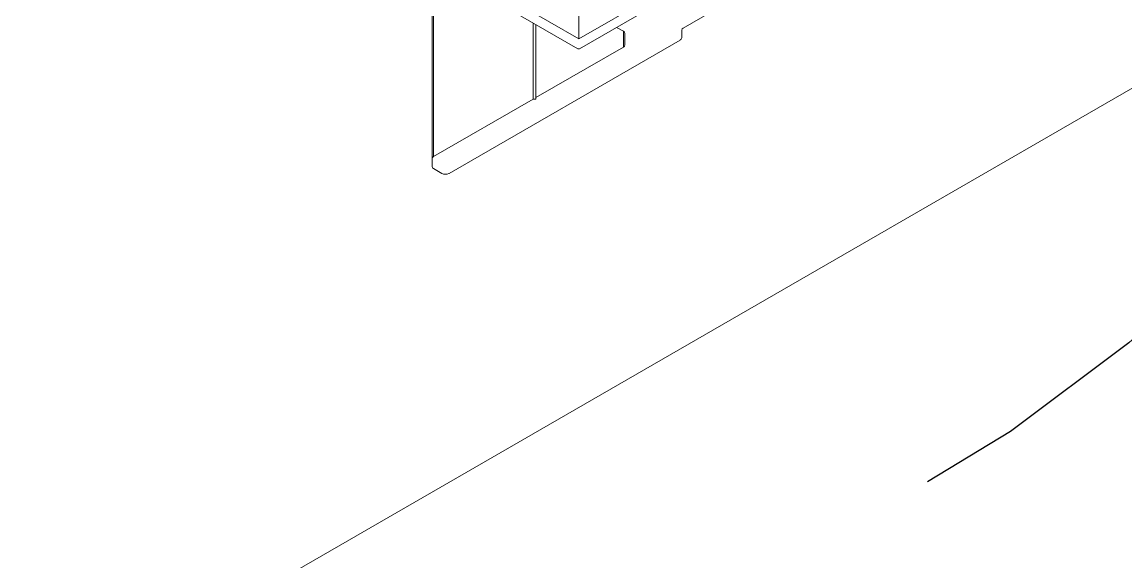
# Model space of a CAD drawing. Header units: millimetres. Extents: x 39 to 459, y 26 to 647.
# Drawn here: x 65.681 to 69.183, y 117.497 to 119.21 of the extents above; entities that cross this region are included whole.
import ezdxf

# ---------------------------------------------------------------- set-up
doc = ezdxf.new("R2010")
doc.units = ezdxf.units.MM
doc.linetypes.add('DASH2', pattern=[19.05, 12.7, -6.35])
doc.layers.add('ANTET', color=7, linetype='Continuous')

msp = doc.modelspace()

# ---------------------------------------------------------------- linework, layer by layer
at = {"color": 7, "linetype": 'Continuous', "lineweight": 15}
for p, q in [((61.5001, 114.5547), (72.4636, 120.8822)), ((67.4443, 119.1252), (65.6822, 120.1422)), ((67.4471, 119.9071), (67.4471, 119.1562)), ((67.7785, 119.1909), (68.4762, 119.5936)), ((68.1514, 119.53), (67.4499, 119.1252)), ((66.9818, 119.3921), (66.9818, 118.7763)), ((67.7599, 119.3367), (67.4471, 119.1562)), ((67.4471, 119.1562), (67.2632, 119.2623)), ((67.3028, 119.2068), (67.3028, 118.9654)), ((67.3113, 119.2019), (67.3113, 118.9703)), ((67.5891, 119.1805), (67.5674, 119.193)), ((67.7738, 119.1594), (67.7738, 119.1844)), ((67.7691, 119.1528), (67.0356, 118.7295)), ((67.5938, 119.174), (67.5938, 119.1371)), ((67.5891, 119.1306), (67.3113, 118.9703)), ((67.3028, 118.9654), (66.9865, 118.7828)), ((67.3113, 118.9654), (67.3028, 118.9654)), ((67.3113, 118.9654), (67.3113, 118.9703)), ((66.9818, 118.7763), (66.9818, 118.7513)), ((66.9865, 118.7447), (67.0129, 118.7295))]:
    msp.add_line(p, q, dxfattribs=at)
at = {"color": 8, "linetype": 'Continuous', "lineweight": 15}
for p, q in [((66.9865, 119.3894), (66.9865, 118.7828)), ((67.5891, 119.1805), (67.5891, 119.1306))]:
    msp.add_line(p, q, dxfattribs=at)
at = {"color": 7, "linetype": 'Continuous', "lineweight": 15}
for centre, radius, start, end in [((67.7818, 119.1836), 0.00805, 114.382, 174.2679), ((67.5858, 119.1732), 0.00804, 5.6974, 65.6312), ((67.7658, 119.1602), 0.00804, 294.3625, 354.315), ((67.4471, 119.1307), 0.00614, 242.585, 297.4101), ((67.5858, 119.1379), 0.00804, 294.3625, 354.315), ((66.9898, 118.7755), 0.00804, 114.3603, 174.3187), ((66.9898, 118.7521), 0.00804, 185.6974, 245.6312), ((67.0242, 118.7513), 0.0246, 242.6188, 297.3806)]:
    msp.add_arc(centre, radius, start, end, dxfattribs=at)
at = {"layer": 'ANTET', "color": 0, "linetype": 'DASH2', "ltscale": 0.4}
msp.add_circle((66.0865, 121.9604), 4.8835, dxfattribs=at)

doc.saveas('drawing.dxf')
